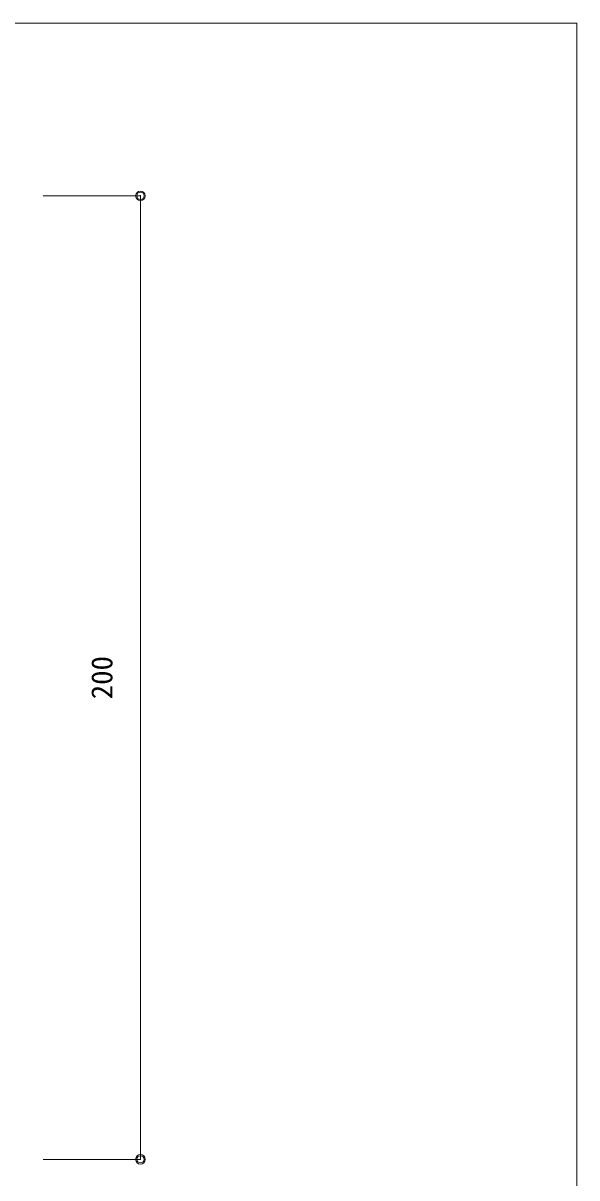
# Model space of a CAD drawing. Units: millimetres on the paper, enlarged 5 times, with parts at other scales. Extents: x -992 to 1008, y -685 to 700.
# Drawn here: x 5.8 to 197.5, y -450.8 to -51.2 of the extents above; entities that cross this region are included whole.
import ezdxf
from ezdxf.enums import TextEntityAlignment as Align

# ---------------------------------------------------------------- set-up
doc = ezdxf.new("R2010")
doc.units = ezdxf.units.MM
doc.header["$LTSCALE"] = 5
doc.header["$PDMODE"] = 32
doc.header["$PDSIZE"] = 2.5
for name, color, linetype, lineweight in [('1-0_H-SYM', 7, 'Continuous', 20), ('1-1_0', 7, 'Continuous', 20), ('2-0_18', 7, 'Continuous', 18)]:
    doc.layers.add(name, color=color, linetype=linetype, lineweight=lineweight)
doc.styles.add('ＭＳ ゴシック', font='')
doc.styles.get('ＭＳ ゴシック').set_extended_font_data('MS Gothic')

msp = doc.modelspace()

# ---------------------------------------------------------------- linework, layer by layer
at = {"layer": '1-0_H-SYM'}
for p, q in [((197.5, -51.25), (-967.5, -51.25)), ((197.5, -51.25), (-967.5, -51.25)), ((197.5, -501.25), (197.5, -51.25))]:
    msp.add_line(p, q, dxfattribs=at)
at = {"layer": '1-1_0'}
for p, q in [((197.5, -51.25), (-967.5, -51.25)), ((197.5, -51.25), (-967.5, -51.25)), ((197.5, -501.25), (197.5, -51.25))]:
    msp.add_line(p, q, dxfattribs=at)
at = {"layer": '2-0_18', "color": 4}
for p, q in [((46.402, -111.01), (12.7, -111.01)), ((46.402, -111.01), (46.402, -444.343)), ((46.402, -444.343), (12.7, -444.343))]:
    msp.add_line(p, q, dxfattribs=at)
at = {"layer": '2-0_18', "color": 4, "lineweight": 9}
for p, q in [((46.402, -111.01), (12.7, -111.01)), ((46.402, -111.01), (46.402, -444.343)), ((46.402, -444.343), (12.7, -444.343))]:
    msp.add_line(p, q, dxfattribs=at)
at = {"layer": '2-0_18', "color": 4}
for centre in [(46.402, -111.01), (46.402, -444.343)]:
    msp.add_circle(centre, 1.667, dxfattribs=at)
at = {"layer": '2-0_18', "color": 1}
for p in [(46.402, -111.01), (46.402, -444.343)]:
    msp.add_point(p, dxfattribs=at)
at = {"layer": '2-0_18', "color": 5}
for p in [(46.402, -111.01), (46.402, -444.343)]:
    msp.add_point(p, dxfattribs=at)
at = {"layer": '2-0_18', "color": 4}
for p in [(46.402, -111.01), (46.402, -444.343)]:
    msp.add_point(p, dxfattribs=at)

# ---------------------------------------------------------------- texts
at = {"layer": '2-0_18', "style": 'ＭＳ ゴシック'}
msp.add_text('200', height=7.331, rotation=90, dxfattribs=at).set_placement((38.902, -285.177), align=Align.BOTTOM_LEFT)

doc.saveas('drawing.dxf')
